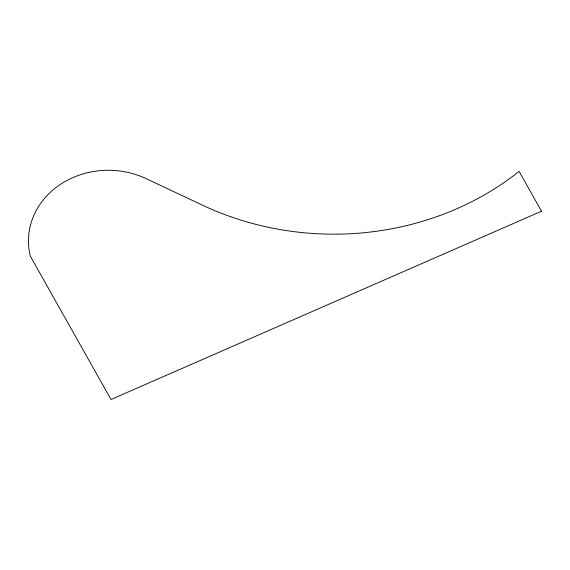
<?xml version="1.0" encoding="UTF-8"?>
<svg xmlns="http://www.w3.org/2000/svg" width="570" height="570" viewBox="0 0 570 570"><rect width="100%" height="100%" fill="white"/><g stroke="black" fill="none" stroke-linecap="round" stroke-linejoin="round"><path stroke-width="0.85" d="M541.5 211.221L111.015 399.506L30.317 256.13A80.32 71.115 1.4 0 1 60.142 184.552A80.32 71.115 1.4 0 1 146.177 178.652L202.336 205.107A278.787 246.831 1.4 0 0 519.085 171.392L541.5 211.221"/></g></svg>
